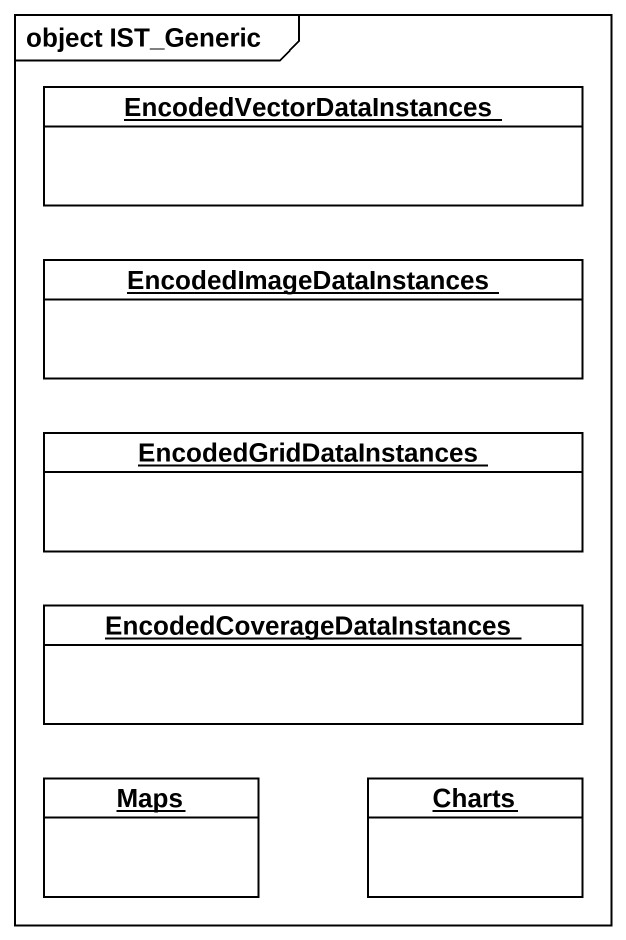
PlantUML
@startuml
mainframe object IST_Generic
hide circle
hide empty members
object EncodedVectorDataInstances #FFFFFF
object EncodedImageDataInstances #FFFFFF
object EncodedGridDataInstances #FFFFFF
object EncodedCoverageDataInstances #FFFFFF
object Maps #FFFFFF
object Charts #FFFFFF
@enduml
